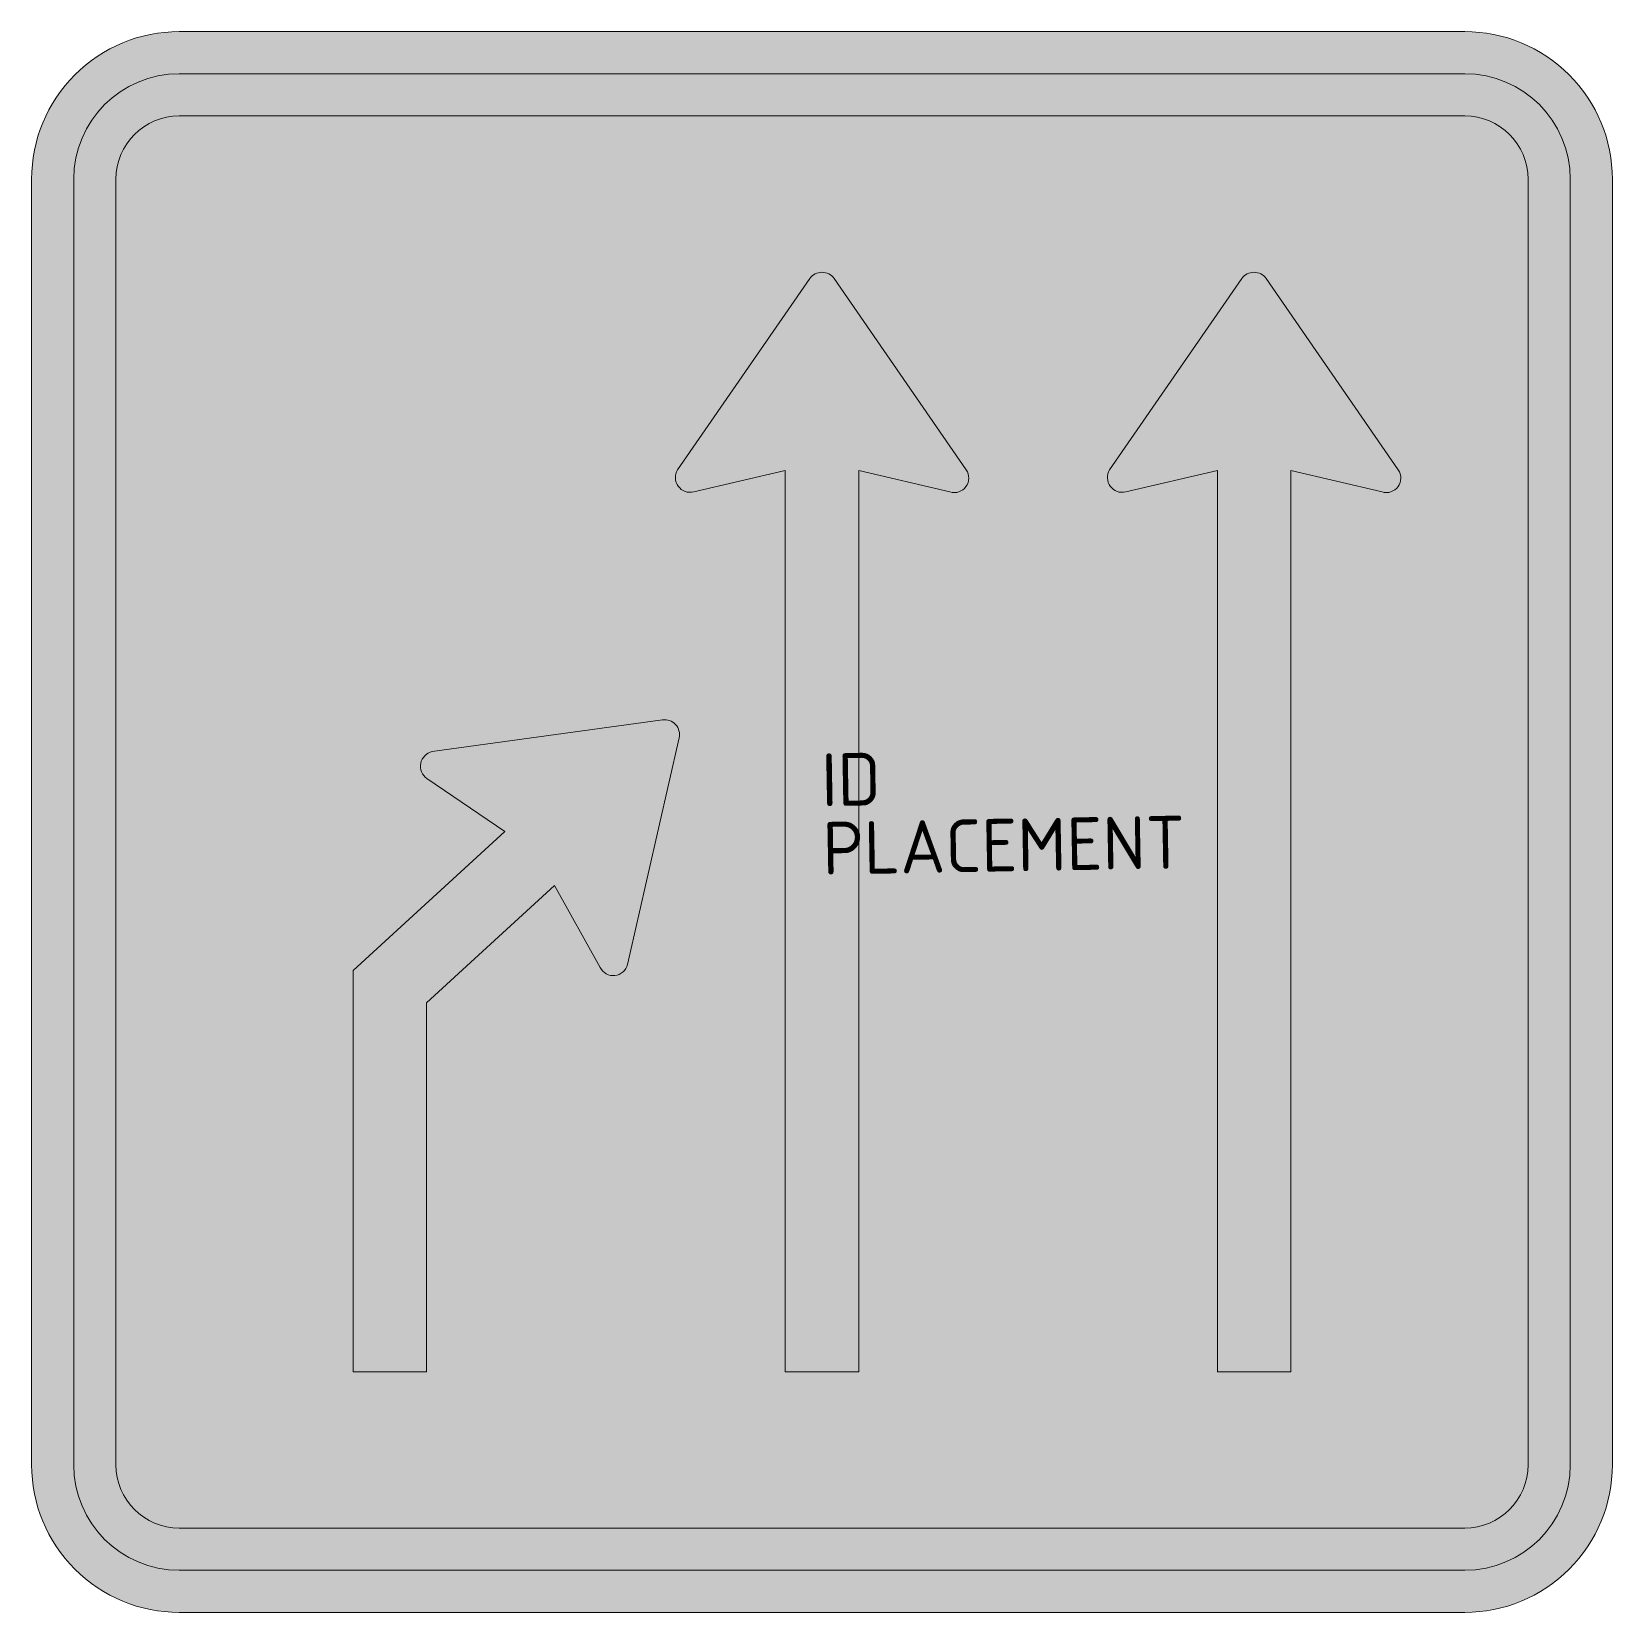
# Model space of a CAD drawing. Extents: x -3.75 to 3.75, y -3.75 to 3.75.
import ezdxf
from ezdxf.enums import TextEntityAlignment as Align

# ---------------------------------------------------------------- set-up
doc = ezdxf.new("R2010")
doc.units = 0
doc.styles.add('NLCS-ISO', font='NLCS-ISO.ttf', dxfattribs={"height": 0.25})

msp = doc.modelspace()

# ---------------------------------------------------------------- hatches: boundary and pattern name
at = {"true_color": 0x005b8c}
h = msp.add_hatch(color=146, dxfattribs=at)
h.dxf.hatch_style = 1
h.paths.add_polyline_path([(3.050000000000002, 3.750000000000001), (-3.050000000000001, 3.75, 0.4142135623730949), (-3.750000000000001, 3.05), (-3.75, -4.440892098500626e-16), (-3.55, -4.440892098500626e-16), (-3.550000000000001, 3.05, -0.4142135623730951), (-3.050000000000001, 3.55), (3.05, 3.550000000000001, -0.414213562373095), (3.55, 3.050000000000001), (3.550000000000001, -4.440892098500626e-16), (3.749999999999999, 4.440892098500626e-16), (3.750000000000001, 3.050000000000001, 0.4142135623730949)])
at = {"true_color": 0xf1f0ea}
h = msp.add_hatch(color=7, dxfattribs=at)
h.dxf.hatch_style = 1
h.paths.add_polyline_path([(3.05, 3.550000000000001), (-3.050000000000001, 3.55, 0.4142135623730951), (-3.550000000000001, 3.05), (-3.550000000000001, 0), (-3.35, 0), (-3.350000000000001, 3.05, -0.4142135623730948), (-3.050000000000001, 3.35), (3.05, 3.350000000000001, -0.4142135623730949), (3.35, 3.050000000000001), (3.350000000000001, 0), (3.55, 4.440892098500626e-16), (3.55, 3.050000000000001, 0.414213562373095)])
at = {"true_color": 0x005b8c}
h = msp.add_hatch(color=146, dxfattribs=at)
h.dxf.hatch_style = 1
h.paths.add_polyline_path([(3.349999999999999, 3.050000000000001, 0.4142135623730948), (3.049999999999999, 3.350000000000001), (-3.050000000000001, 3.35, 0.4142135623730951), (-3.350000000000001, 3.05), (-3.35, -3.05, 0.4142135623730951), (-3.05, -3.35), (3.050000000000001, -3.35, 0.4142135623730948), (3.350000000000001, -3.05)])
h.paths.add_polyline_path([(-1.848966889262076, 0.3337923178826939, 0.6622191255648596), (-1.87443004722412, 0.2060626042044466), (-1.505392764908092, -0.04518374881252185), (-2.224167780374342, -0.7049013927216847), (-2.224167780374342, -2.608352396431245), (-1.875829027313178, -2.608352396431244), (-1.875829027313178, -0.858004208992375), (-1.269848660965871, -0.3018135638813543), (-1.052151922382183, -0.6898251704481333, 0.7106529340059383), (-0.9227081243158785, -0.6753843567851504), (-0.6778944489874912, 0.3991160456547687, 0.5240670413606305), (-0.7564077112227309, 0.4846577494404959)], flags=16)
h.paths.add_polyline_path([(-0.1741677803743427, 1.667856651395312), (-0.6088075089872538, 1.565868652322766, -0.6622191255648667), (-0.685691162726555, 1.670997886874447), (-0.0580569908956079, 2.577927477475179, -0.5240670413605685), (0.05805379858316018, 2.577927477475133), (0.6841237372994673, 1.670997886874446, -0.7106529340059218), (0.6072336989352118, 1.565868652322765), (0.1741709726868217, 1.667856651395312), (0.1741709726868219, -2.608352396431245), (-0.1741677803743427, -2.608352396431245)], flags=16)
h.paths.add_polyline_path([(1.364308837273445, 1.670997886874446), (1.991943009104392, 2.577927477475179, -0.5240670413605685), (2.10805379858316, 2.577927477475133), (2.734123737299467, 1.670997886874446, -0.7106529340059218), (2.657233698935212, 1.565868652322765), (2.224170972686822, 1.667856651395312), (2.224170972686821, -2.608352396431244), (1.875832219625657, -2.608352396431245), (1.875832219625657, 1.667856651395312), (1.441192491012746, 1.565868652322766, -0.6622191255648623)], flags=16)
at = {"true_color": 0xf1f0ea}
h = msp.add_hatch(color=7, dxfattribs=at)
h.dxf.hatch_style = 1
edge = h.paths.add_edge_path()
edge.add_arc((-1.596156239175653e-06, 2.537750654516489), 0.070601741914756, 394.5511484293532, 505.3151041801376, ccw=False)
edge.add_line((0.05814742637974746, 2.577791847549503), (0.6841237372994672, 1.670997886874446))
edge.add_arc((0.6273729925574454, 1.631821818907351), 0.06895949050084868, 253.019556378815, 394.6180221246045, ccw=False)
edge.add_line((0.6072336989352092, 1.565868652322766), (0.1741709726868219, 1.667856651395312))
edge.add_line((0.1741709726868219, 1.667856651395312), (0.1741709726868219, -2.608352396431245))
edge.add_line((0.1741709726868219, -2.608352396431244), (-0.1741677803743426, -2.608352396431245))
edge.add_line((-0.1741677803743427, -2.608352396431245), (-0.1741677803743427, 1.667856651395311))
edge.add_line((-0.1741677803743427, 1.667856651395312), (-0.6088075089872538, 1.565868652322766))
edge.add_arc((-0.6249657477557857, 1.634729818117596), 0.07073152645549122, 149.1523683676151, 283.2055190421028, ccw=False)
edge.add_line((-0.6856911627265552, 1.670997886874446), (-0.0580569908956079, 2.577927477475179))
h = msp.add_hatch(color=7, dxfattribs=at)
h.dxf.hatch_style = 1
edge = h.paths.add_edge_path()
edge.add_arc((2.049998403843761, 2.537750654516489), 0.070601741914756, 394.5511484293532, 505.3151041801376, ccw=False)
edge.add_line((2.108147426379747, 2.577791847549503), (2.734123737299467, 1.670997886874446))
edge.add_arc((2.677372992557445, 1.631821818907351), 0.06895949050084868, 253.019556378815, 394.6180221246045, ccw=False)
edge.add_line((2.657233698935209, 1.565868652322766), (2.224170972686822, 1.667856651395312))
edge.add_line((2.224170972686822, 1.667856651395312), (2.224170972686822, -2.608352396431245))
edge.add_line((2.224170972686822, -2.608352396431244), (1.875832219625657, -2.608352396431245))
edge.add_line((1.875832219625657, -2.608352396431245), (1.875832219625657, 1.667856651395311))
edge.add_line((1.875832219625657, 1.667856651395312), (1.441192491012746, 1.565868652322766))
edge.add_arc((1.425034252244214, 1.634729818117596), 0.07073152645549122, 149.1523683676151, 283.2055190421028, ccw=False)
edge.add_line((1.364308837273445, 1.670997886874446), (1.991943009104392, 2.577927477475179))
h = msp.add_hatch(color=7, dxfattribs=at)
h.dxf.hatch_style = 1
edge = h.paths.add_edge_path()
edge.add_line((-1.875829027313178, -0.8580042089923752), (-1.875829027313178, -2.608352396431244))
edge.add_line((-1.875829027313178, -2.608352396431244), (-2.224167780374342, -2.608352396431245))
edge.add_line((-2.224167780374342, -2.608352396431245), (-2.224167780374342, -0.7049013927216845))
edge.add_line((-2.224167780374342, -0.7049013927216845), (-1.505392764908092, -0.04518374881252196))
edge.add_line((-1.505392764908092, -0.04518374881252191), (-1.87443004722412, 0.2060626042044466))
edge.add_arc((-1.834624397552697, 0.2645301942775788), 0.0707315264554912, 101.69920317932059, 235.7523538538079, ccw=False)
edge.add_line((-1.848966889262076, 0.3337923178826939), (-0.7564077112227305, 0.4846577494404959))
edge.add_arc((-0.7467503439117669, 0.4147196252304568), 0.07060174191475542, -12.768269368432925, 97.86193899184269, ccw=False)
edge.add_line((-0.6778944489874759, 0.3991160456548359), (-0.9227081243158783, -0.6753843567851501))
edge.add_arc((-0.9899445434337952, -0.6600652421130668), 0.06895949050084851, 205.5663911905198, 347.1648569363095, ccw=False)
edge.add_line((-1.052151922382183, -0.6898251704481331), (-1.269848660965871, -0.3018135638813543))
edge.add_line((-1.269848660965871, -0.3018135638813543), (-1.875829027313178, -0.8580042089923752))
at = {"true_color": 0x005b8c}
h = msp.add_hatch(color=146, dxfattribs=at)
h.dxf.hatch_style = 1
h.paths.add_polyline_path([(-3.55, -4.440892098500626e-16), (-3.75, 0), (-3.75, -3.050000000000001, 0.414213562373095), (-3.05, -3.75), (3.050000000000001, -3.750000000000001, 0.4142135623730953), (3.750000000000001, -3.050000000000001), (3.75, 0), (3.550000000000001, 4.440892098500626e-16), (3.550000000000001, -3.05, -0.4142135623730951), (3.050000000000001, -3.55), (-3.05, -3.55, -0.4142135623730949), (-3.55, -3.050000000000001)])
at = {"true_color": 0xf1f0ea}
h = msp.add_hatch(color=7, dxfattribs=at)
h.dxf.hatch_style = 1
h.paths.add_polyline_path([(-3.35, 0), (-3.550000000000001, -4.440892098500626e-16), (-3.55, -3.050000000000001, 0.4142135623730949), (-3.05, -3.55), (3.050000000000001, -3.55, 0.4142135623730951), (3.550000000000001, -3.05), (3.550000000000001, 0), (3.350000000000001, -4.440892098500626e-16), (3.350000000000001, -3.049999999999999, -0.4142135623730955), (3.050000000000001, -3.35), (-3.05, -3.35, -0.4142135623730949), (-3.35, -3.05)])

# ---------------------------------------------------------------- linework, layer by layer
at = {"color": 145, "lineweight": 0, "true_color": 0x377daf}
msp.add_lwpolyline([(-3.05, -3.75), (3.050000000000001, -3.75, 0.4142135623730953), (3.750000000000001, -3.05), (3.75, 3.050000000000001, 0.4142135623730953), (3.05, 3.750000000000001), (-3.050000000000001, 3.75, 0.4142135623730953), (-3.750000000000001, 3.05), (-3.75, -3.050000000000001, 0.4142135623730952)], format="xyb", close=True, dxfattribs=at)
at = {"color": 7, "lineweight": 0, "true_color": 0xf1f0ea}
for points in [[(-3.05, -3.55), (3.050000000000001, -3.55, 0.414213562373095), (3.550000000000001, -3.05), (3.55, 3.050000000000001, 0.414213562373095), (3.05, 3.550000000000001), (-3.050000000000001, 3.55, 0.414213562373095), (-3.550000000000001, 3.05), (-3.55, -3.050000000000001, 0.414213562373095)], [(-3.05, -3.35), (3.050000000000001, -3.35, 0.4142135623730948), (3.350000000000001, -3.05), (3.35, 3.050000000000001, 0.4142135623730948), (3.05, 3.350000000000001), (-3.050000000000001, 3.35, 0.4142135623730948), (-3.350000000000001, 3.05), (-3.35, -3.050000000000001, 0.4142135623730943)], [(-0.1741677803743427, -2.608352396431245), (-0.1741677803743427, 1.667856651395312), (-0.6088075089872538, 1.565868652322766, -0.6622191255648601), (-0.6856911627265556, 1.670997886874446), (-0.05805699089560789, 2.577927477475179, -0.5240670413603185), (0.05805379858312865, 2.577927477475179), (0.6841237372994673, 1.670997886874446, -0.7106529340059415), (0.6072336989352092, 1.565868652322766), (0.1741709726868219, 1.667856651395312), (0.1741709726868219, -2.608352396431244)], [(1.875832219625657, -2.608352396431245), (1.875832219625657, 1.667856651395312), (1.441192491012746, 1.565868652322766, -0.6622191255648601), (1.364308837273444, 1.670997886874446), (1.991943009104392, 2.577927477475179, -0.5240670413603185), (2.108053798583128, 2.577927477475179), (2.734123737299467, 1.670997886874446, -0.7106529340059415), (2.657233698935209, 1.565868652322766), (2.224170972686822, 1.667856651395312), (2.224170972686822, -2.608352396431244)], [(-1.875829027313178, -0.8580042089923752), (-1.875829027313178, -2.608352396431244), (-2.224167780374342, -2.608352396431245), (-2.224167780374342, -0.7049013927216845), (-1.505392764908092, -0.04518374881252191), (-1.87443004722412, 0.2060626042044466, -0.6622191255648601), (-1.848966889262076, 0.3337923178826939), (-0.7564077112227305, 0.4846577494404959, -0.5240670413603185), (-0.6778944489874759, 0.3991160456548359), (-0.9227081243158783, -0.6753843567851501, -0.7106529340059415), (-1.052151922382183, -0.6898251704481331), (-1.269848660965871, -0.3018135638813543)]]:
    msp.add_lwpolyline(points, format="xyb", close=True, dxfattribs=at)

# ---------------------------------------------------------------- texts
at = {"style": 'NLCS-ISO'}
msp.add_attdef('ID', text='', height=0.25, rotation=1, dxfattribs=at).set_placement((0, 0), align=Align.BOTTOM_LEFT)
msp.add_attdef('PLACEMENT', text='', height=0.25, rotation=1, dxfattribs=at).set_placement((0, 0), align=Align.TOP_LEFT)

doc.saveas('drawing.dxf')
